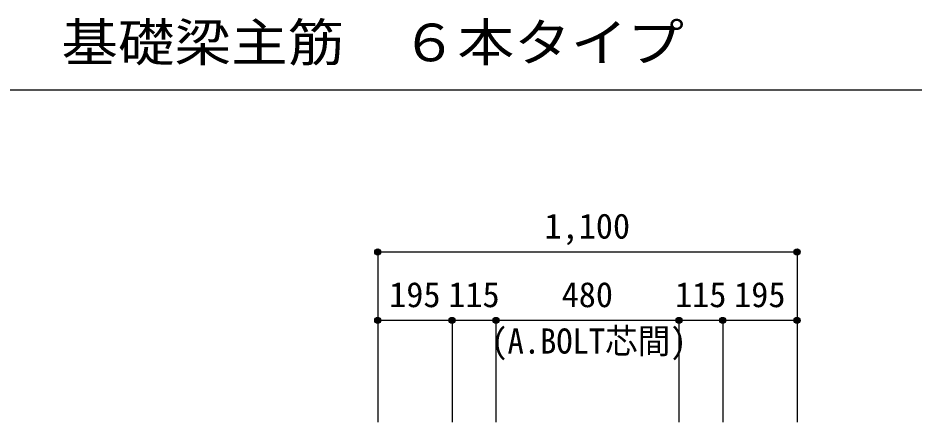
# Model space of a CAD drawing. Units: millimetres at full size, sheet at 1:30. Extents: x -5973 to 5954, y -4195 to 4201.
# Drawn here: x -942 to 1409, y -1095 to -33 of the extents above; entities that cross this region are included whole.
import ezdxf
from ezdxf.enums import TextEntityAlignment as Align

# ---------------------------------------------------------------- set-up
doc = ezdxf.new("R2010")
doc.units = ezdxf.units.MM
doc.header["$LTSCALE"] = 30
doc.header["$PDMODE"] = 32
doc.header["$PDSIZE"] = 15
for name, color, linetype in [('0-D', 4, 'Continuous'), ('6-7_文字', 7, 'Continuous'), ('F-0_枠', 6, 'Continuous')]:
    doc.layers.add(name, color=color, linetype=linetype)
doc.styles.add('ＭＳ ゴシック', font='')
doc.styles.get('ＭＳ ゴシック').set_extended_font_data('MS Gothic')

msp = doc.modelspace()

# ---------------------------------------------------------------- linework, layer by layer
at = {"layer": '0-D'}
for p, q in [((2.44, -647.85), (2.44, -827.85)), ((2.44, -647.85), (1102.44, -647.85)), ((2.44, -647.85), (1102.44, -647.85)), ((1102.44, -647.85), (1102.44, -827.85)), ((197.44, -827.85), (2.44, -827.85)), ((2.44, -827.85), (2.44, -1094.89)), ((312.44, -827.85), (197.44, -827.85)), ((197.44, -827.85), (197.44, -1094.89)), ((792.44, -827.85), (312.44, -827.85)), ((312.44, -827.85), (312.44, -1094.89)), ((907.44, -827.85), (792.44, -827.85)), ((792.44, -827.85), (792.44, -1094.89)), ((1102.44, -827.85), (907.44, -827.85)), ((907.44, -827.85), (907.44, -1094.89)), ((1102.44, -827.85), (1102.44, -1094.89)), ((1102.44, -827.85), (1102.44, -1094.89))]:
    msp.add_line(p, q, dxfattribs=at)
for centre, radius in [((2.44, -647.85), 8), ((2.44, -647.85), 7.2), ((2.44, -647.85), 6.4), ((2.44, -647.85), 5.6), ((2.44, -647.85), 4.8), ((2.44, -647.85), 4), ((2.44, -647.85), 3.2), ((2.44, -647.85), 2.4), ((2.44, -647.85), 1.6), ((2.44, -647.85), 0.8), ((1102.44, -647.85), 8), ((1102.44, -647.85), 7.2), ((1102.44, -647.85), 6.4), ((1102.44, -647.85), 5.6), ((1102.44, -647.85), 4.8), ((1102.44, -647.85), 4), ((1102.44, -647.85), 3.2), ((1102.44, -647.85), 2.4), ((1102.44, -647.85), 1.6), ((1102.44, -647.85), 0.8), ((2.44, -827.85), 8), ((2.44, -827.85), 7.2), ((2.44, -827.85), 6.4), ((2.44, -827.85), 5.6), ((197.44, -827.85), 8), ((197.44, -827.85), 7.2), ((197.44, -827.85), 6.4), ((197.44, -827.85), 5.6), ((312.44, -827.85), 8), ((312.44, -827.85), 7.2), ((312.44, -827.85), 6.4), ((312.44, -827.85), 5.6), ((792.44, -827.85), 8), ((792.44, -827.85), 7.2), ((792.44, -827.85), 6.4), ((792.44, -827.85), 5.6), ((907.44, -827.85), 8), ((907.44, -827.85), 7.2), ((907.44, -827.85), 6.4), ((907.44, -827.85), 5.6), ((1102.44, -827.85), 8), ((1102.44, -827.85), 7.2), ((1102.44, -827.85), 6.4), ((1102.44, -827.85), 5.6), ((2.44, -827.85), 4.8), ((2.44, -827.85), 4), ((2.44, -827.85), 3.2), ((2.44, -827.85), 2.4), ((2.44, -827.85), 1.6), ((2.44, -827.85), 0.8), ((197.44, -827.85), 4.8), ((197.44, -827.85), 4), ((197.44, -827.85), 3.2), ((197.44, -827.85), 2.4), ((197.44, -827.85), 1.6), ((197.44, -827.85), 0.8), ((312.44, -827.85), 4.8), ((312.44, -827.85), 4), ((312.44, -827.85), 3.2), ((312.44, -827.85), 2.4), ((312.44, -827.85), 1.6), ((312.44, -827.85), 0.8), ((792.44, -827.85), 4.8), ((792.44, -827.85), 4), ((792.44, -827.85), 3.2), ((792.44, -827.85), 2.4), ((792.44, -827.85), 1.6), ((792.44, -827.85), 0.8), ((907.44, -827.85), 4.8), ((907.44, -827.85), 4), ((907.44, -827.85), 3.2), ((907.44, -827.85), 2.4), ((907.44, -827.85), 1.6), ((907.44, -827.85), 0.8), ((1102.44, -827.85), 4.8), ((1102.44, -827.85), 4), ((1102.44, -827.85), 3.2), ((1102.44, -827.85), 2.4), ((1102.44, -827.85), 1.6), ((1102.44, -827.85), 0.8)]:
    msp.add_circle(centre, radius, dxfattribs=at)
at = {"layer": '0-D', "color": 7}
for p in [(2.44, -647.85), (2.44, -647.85), (1102.44, -647.85), (2.44, -827.85), (2.44, -827.85), (197.44, -827.85), (197.44, -827.85), (312.44, -827.85), (312.44, -827.85), (792.44, -827.85), (792.44, -827.85), (907.44, -827.85), (907.44, -827.85), (1102.44, -827.85), (1102.44, -827.85)]:
    msp.add_point(p, dxfattribs=at)
at = {"layer": 'F-0_枠', "color": 2}
msp.add_line((-5972.88, -222.05), (3723.6, -222.05), dxfattribs=at)

# ---------------------------------------------------------------- texts
at = {"layer": '0-D', "style": 'ＭＳ ゴシック'}
for s, p in [('1,100', (439.94, -632.85)), ('195', (32.44, -812.85)), ('480', (484.94, -812.85)), ('195', (937.44, -812.85)), ('115', (187.44, -812.85)), ('115', (782.44, -812.85))]:
    msp.add_text(s, height=65.98, dxfattribs=at).set_placement(p, align=Align.BOTTOM_LEFT)
at = {"layer": '0-D', "style": 'ＭＳ ゴシック', "width": 0.95}
msp.add_text('(A.BOLT芯間)', height=65.98, dxfattribs=at).set_placement((300.36, -934.77), align=Align.BOTTOM_LEFT)
at = {"layer": '6-7_文字', "color": 2, "style": 'ＭＳ ゴシック', "width": 1.1}
msp.add_text('\u3000\u3000基礎梁主筋\u3000６本タイプ', height=98.97, dxfattribs=at).set_placement((-1124.64, -177.05), align=Align.BOTTOM_LEFT)

doc.saveas('drawing.dxf')
